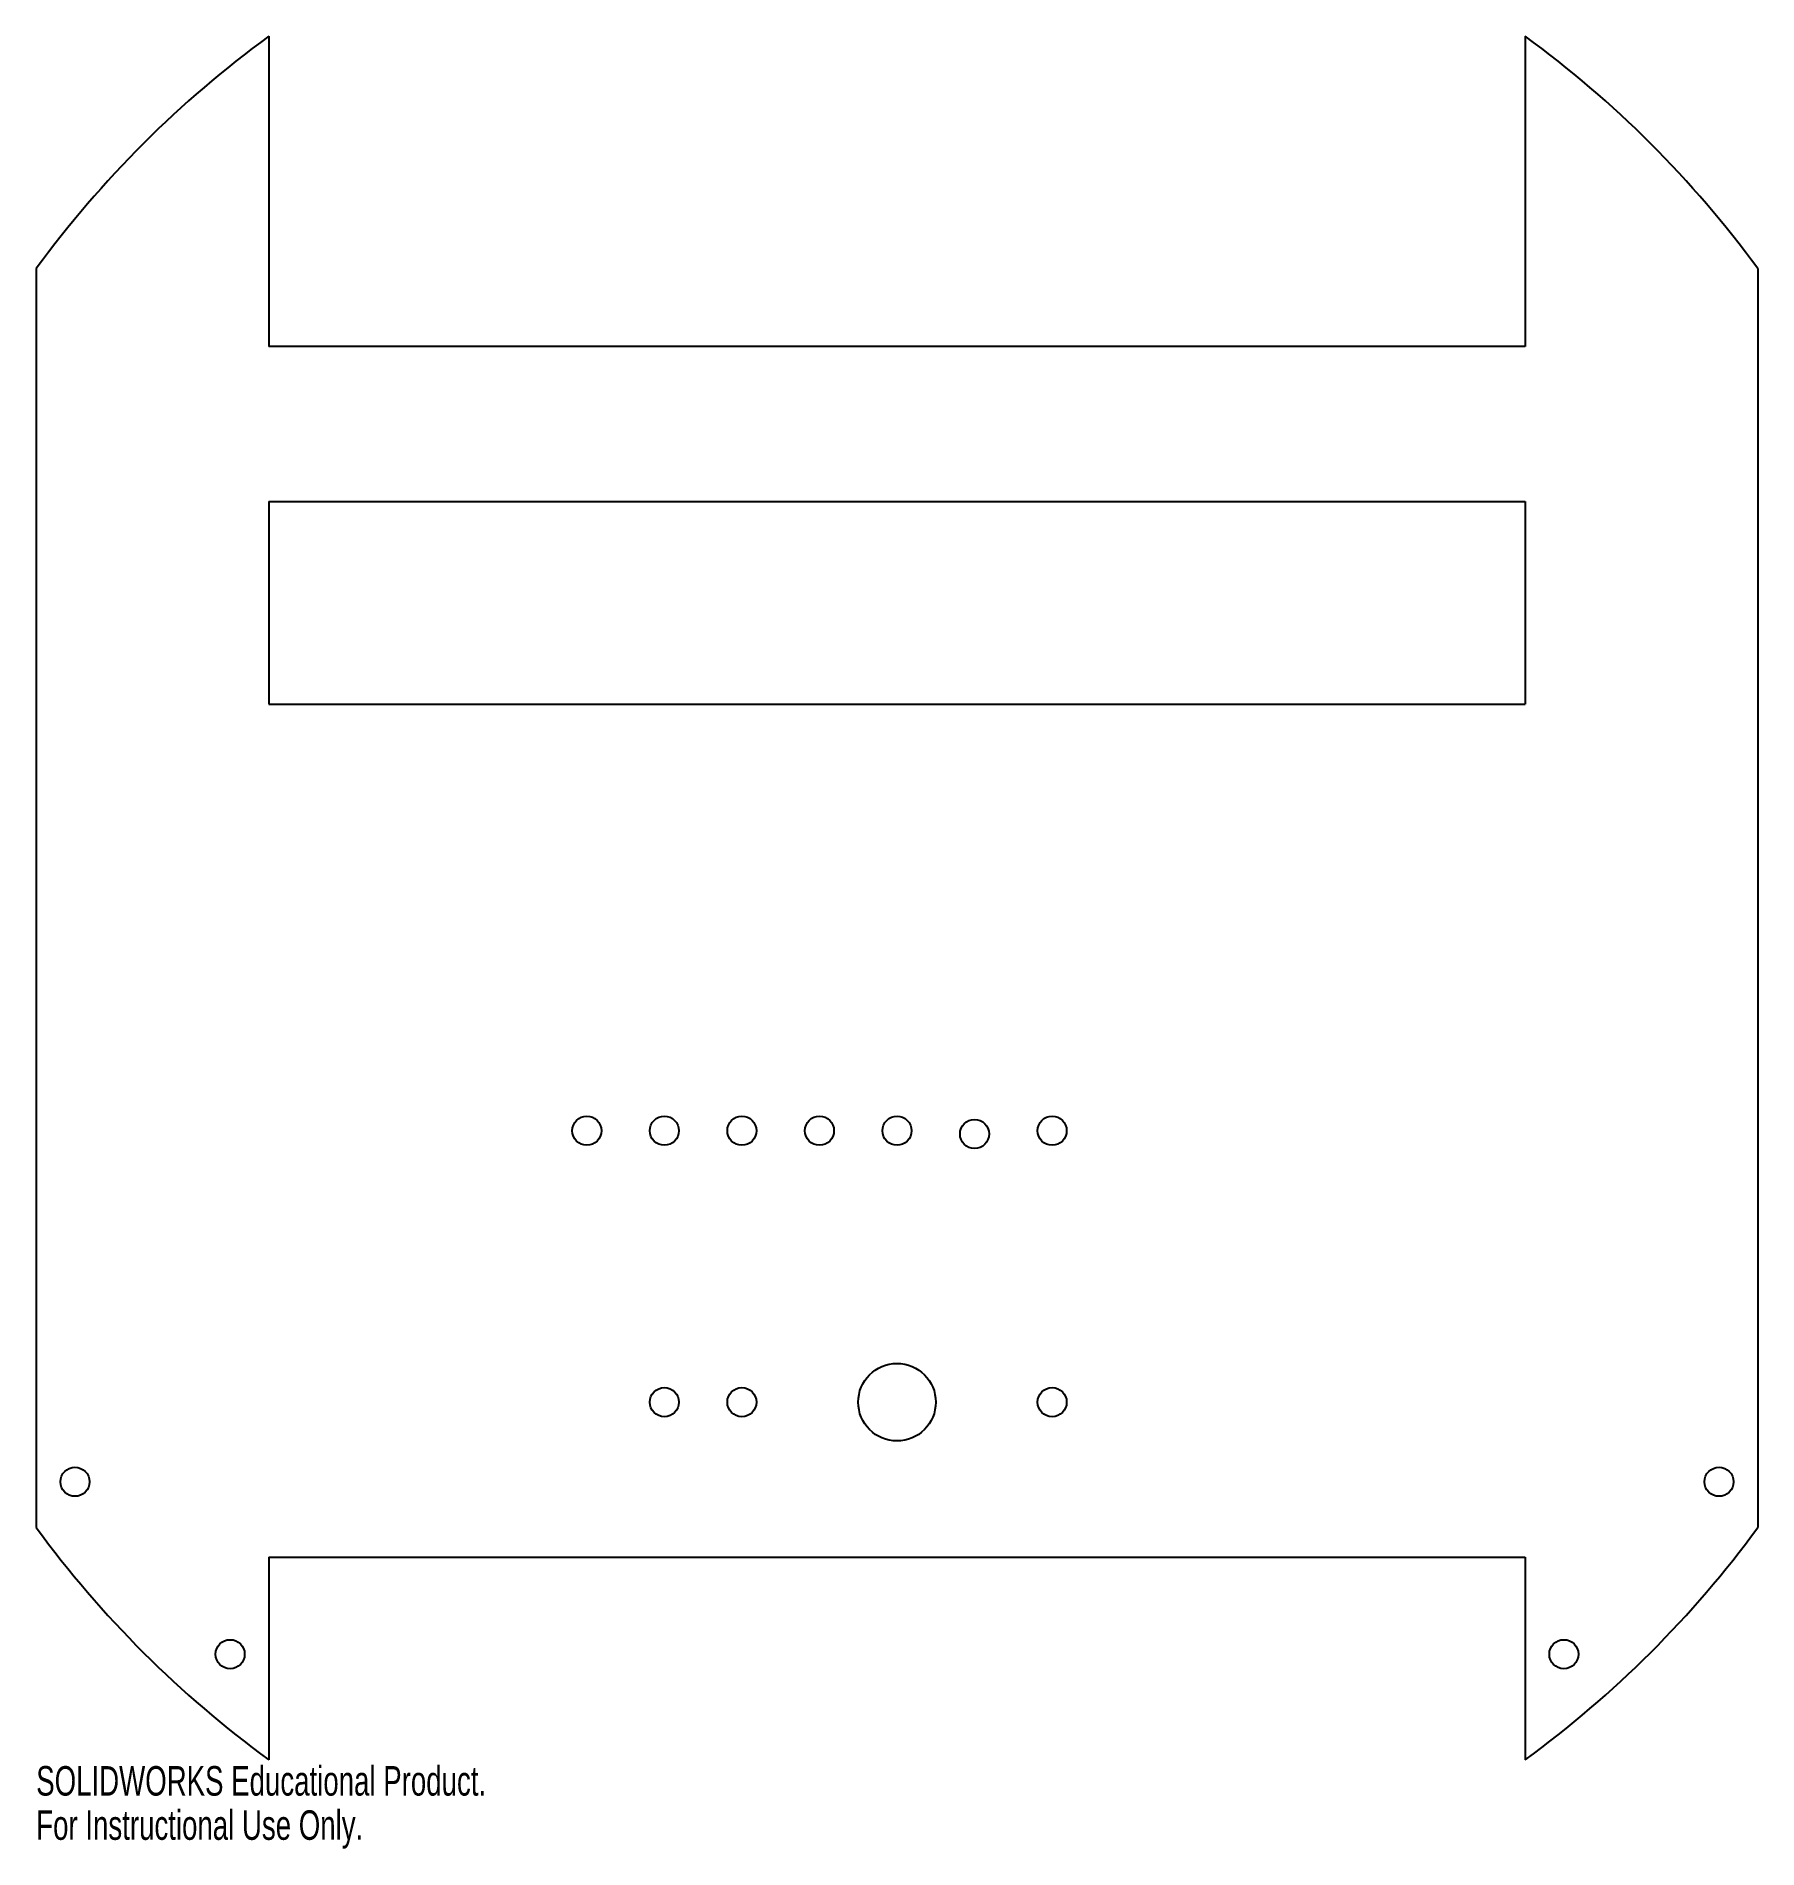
# Model space of a CAD drawing. Header units: inches. Extents: x -5.5 to 5.5, y -6.1 to 5.6.
import ezdxf

# ---------------------------------------------------------------- set-up
doc = ezdxf.new("R2010")
doc.units = ezdxf.units.IN
doc.header["$MEASUREMENT"] = 0
doc.styles.add('SLDTEXTSTYLE0', font='TXT', dxfattribs={"width": 0.7})

msp = doc.modelspace()

# ---------------------------------------------------------------- linework, layer by layer
at = {"color": 7, "linetype": 'Continuous', "lineweight": 25}
for p, q in [((-4.05, 5.556), (-4.05, 3.556)), ((4.05, 5.556), (4.05, 3.556)), ((-5.55, 4.058), (-5.55, -4.058)), ((5.55, 4.058), (5.55, -4.058)), ((4.05, 3.556), (-4.05, 3.556)), ((-4.05, 2.556), (4.05, 2.556)), ((-4.05, 2.556), (-4.05, 1.25)), ((4.05, 2.556), (4.05, 1.25)), ((-4.05, 1.25), (4.05, 1.25)), ((-4.05, -4.25), (4.05, -4.25)), ((-4.05, -4.25), (-4.05, -5.556)), ((4.05, -4.25), (4.05, -5.556))]:
    msp.add_line(p, q, dxfattribs=at)
for centre, radius in [((-2, -1.5), 0.0938), ((-1.5, -1.5), 0.0938), ((-1, -1.5), 0.0938), ((-0.5, -1.5), 0.0938), ((0, -1.5), 0.0938), ((0.5, -1.521), 0.0937), ((1, -1.5), 0.0938), ((0, -3.25), 0.25), ((-1.5, -3.25), 0.0938), ((-1, -3.25), 0.0938), ((1, -3.25), 0.0938), ((-5.3, -3.763), 0.0938), ((5.3, -3.763), 0.0938), ((-4.3, -4.875), 0.0938), ((4.3, -4.875), 0.0938)]:
    msp.add_circle(centre, radius, dxfattribs=at)
for start, end in [(126.0907, 143.8278), (36.1722, 53.9093), (216.1722, 233.9093), (306.0907, 323.8278)]:
    msp.add_arc((0, 0), 6.875, start, end, dxfattribs=at)

# ---------------------------------------------------------------- texts
at = {"color": 7, "linetype": 'Continuous', "char_height": 0.1903, "attachment_point": 1, "style": 'SLDTEXTSTYLE0'}
for s, insert in [('SOLIDWORKS Educational Product.', (-5.55, -5.596)), ('For Instructional Use Only.', (-5.55, -5.881))]:
    msp.add_mtext(s, dxfattribs=dict(at, insert=insert))

doc.saveas('drawing.dxf')
